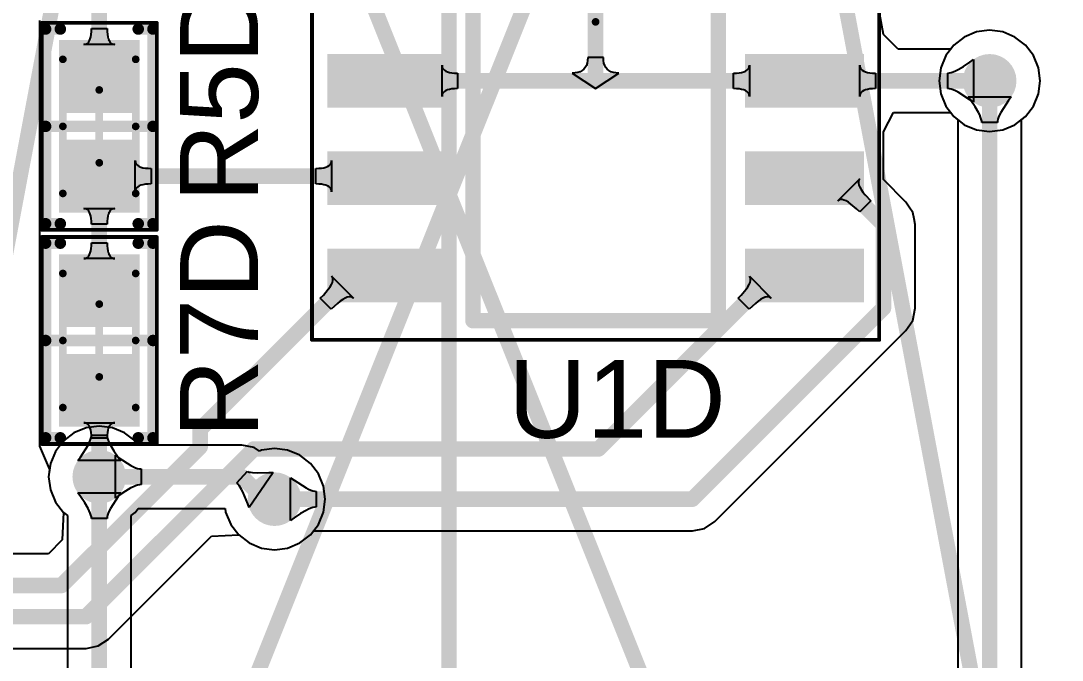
# Model space of a CAD drawing. Header units: inches. Extents: x -0.14 to 3.29, y -0.08 to 7.88.
# Drawn here: x 1.355 to 1.89, y 3.698 to 4.026 of the extents above; entities that cross this region are included whole.
import ezdxf

# ---------------------------------------------------------------- set-up
doc = ezdxf.new("R2010")
doc.units = ezdxf.units.IN
doc.header["$MEASUREMENT"] = 0
for name, color, linetype in [('Bottom Layer', 5, 'Continuous'), ('PCBD Notes', 76, 'Continuous'), ('Top 3D Body', 56, 'Continuous'), ('Top Courtyard', 56, 'Continuous'), ('Top Layer', 1, 'Continuous'), ('Top Overlay', 2, 'Continuous'), ('Top Paste', 8, 'Continuous'), ('Top Solder', 216, 'Continuous'), ('Via Holes', 16, 'Continuous')]:
    doc.layers.add(name, color=color, linetype=linetype)
doc.styles.add('Arial', font='', dxfattribs={"height": 0.2})
doc.styles.get('Arial').set_extended_font_data('Arial')

# ---------------------------------------------------------------- blocks, each defined once
blk = doc.blocks.new('34355DA5_B1DA_47C2_A88A_ECF82120A4F7_256')
at = {"layer": 'Top Layer'}
for points in [[(-0.13583, -0.06181), (-0.13583, -0.03819), (-0.07874, -0.03819), (-0.07874, -0.06181)], [(0.07874, -0.06181), (0.07874, -0.03819), (0.13583, -0.03819), (0.13583, -0.06181)], [(-0.13583, -0.11181), (-0.13583, -0.08819), (-0.07874, -0.08819), (-0.07874, -0.11181)], [(0.07874, -0.11181), (0.07874, -0.08819), (0.13583, -0.08819), (0.13583, -0.11181)], [(-0.13583, -0.16181), (-0.13583, -0.13819), (-0.07874, -0.13819), (-0.07874, -0.16181)], [(0.07874, -0.16181), (0.07874, -0.13819), (0.13583, -0.13819), (0.13583, -0.16181)]]:
    blk.add_hatch(color=1, dxfattribs=at).paths.add_polyline_path(points)
at = {"layer": 'Top Paste'}
for points in [[(-0.13583, -0.06181), (-0.13583, -0.03819), (-0.07874, -0.03819), (-0.07874, -0.06181)], [(0.07874, -0.06181), (0.07874, -0.03819), (0.13583, -0.03819), (0.13583, -0.06181)], [(-0.13583, -0.11181), (-0.13583, -0.08819), (-0.07874, -0.08819), (-0.07874, -0.11181)], [(0.07874, -0.11181), (0.07874, -0.08819), (0.13583, -0.08819), (0.13583, -0.11181)], [(-0.13583, -0.16181), (-0.13583, -0.13819), (-0.07874, -0.13819), (-0.07874, -0.16181)], [(0.07874, -0.16181), (0.07874, -0.13819), (0.13583, -0.13819), (0.13583, -0.16181)]]:
    blk.add_hatch(color=8, dxfattribs=at).paths.add_polyline_path(points)
at = {"layer": 'Top Solder'}
for points in [[(-0.13779, -0.06378), (-0.13779, -0.03622), (-0.07677, -0.03622), (-0.07677, -0.06378)], [(0.07677, -0.06378), (0.07677, -0.03622), (0.1378, -0.03622), (0.1378, -0.06378)], [(-0.13779, -0.11378), (-0.13779, -0.08622), (-0.07677, -0.08622), (-0.07677, -0.11378)], [(0.07677, -0.11378), (0.07677, -0.08622), (0.1378, -0.08622), (0.1378, -0.11378)], [(-0.13779, -0.16378), (-0.13779, -0.13622), (-0.07677, -0.13622), (-0.07677, -0.16378)], [(0.07677, -0.16378), (0.07677, -0.13622), (0.1378, -0.13622), (0.1378, -0.16378)]]:
    blk.add_hatch(color=216, dxfattribs=at).paths.add_polyline_path(points)
at = {"layer": 'Top Courtyard'}
for points in [[(-0.14567, -0.18307, 0.00197, 0.00197, 0), (-0.14567, 0.18307, 0.00197, 0.00197, 0)], [(0.14567, -0.18307, 0.00197, 0.00197, 0), (0.14567, 0.18307, 0.00197, 0.00197, 0)], [(0, -0.01969, 0.00394, 0.00394, 0), (0, 0.01969, 0.00394, 0.00394, 0)], [(-0.14567, -0.18307, 0.00197, 0.00197, 0), (0.14567, -0.18307, 0.00197, 0.00197, 0)]]:
    blk.add_lwpolyline(points, format="xyseb", dxfattribs=at)
for points in [[(-0.00098, -0.01969, 0.00197, 0.00197, 1), (0.00099, -0.01969, 0.00197, 0.00197, 1)], [(-0.14616, -0.18307, 0.000984, 0.000984, 1), (-0.14518, -0.18307, 0.000984, 0.000984, 1)], [(-0.14616, -0.18307, 0.000984, 0.000984, 1), (-0.14518, -0.18307, 0.000984, 0.000984, 1)], [(0.14518, -0.18307, 0.000984, 0.000984, 1), (0.14616, -0.18307, 0.000984, 0.000984, 1)], [(0.14518, -0.18307, 0.000984, 0.000984, 1), (0.14616, -0.18307, 0.000984, 0.000984, 1)]]:
    blk.add_lwpolyline(points, format="xyseb", close=True, dxfattribs=at)
at = {"layer": 'Top Overlay'}
for points in [[(-0.06299, -0.17323, 0.00787, 0.00787, 0), (-0.06299, 0.17323, 0.00787, 0.00787, 0)], [(0.06299, -0.17323, 0.00787, 0.00787, 0), (0.06299, 0.17323, 0.00787, 0.00787, 0)], [(-0.06299, -0.17323, 0.00787, 0.00787, 0), (0.06299, -0.17323, 0.00787, 0.00787, 0)]]:
    blk.add_lwpolyline(points, format="xyseb", dxfattribs=at)
for points in [[(-0.06496, -0.17323, 0.00394, 0.00394, 1), (-0.06102, -0.17323, 0.00394, 0.00394, 1)], [(-0.06496, -0.17323, 0.00394, 0.00394, 1), (-0.06102, -0.17323, 0.00394, 0.00394, 1)], [(0.06103, -0.17323, 0.00394, 0.00394, 1), (0.06496, -0.17323, 0.00394, 0.00394, 1)], [(0.06103, -0.17323, 0.00394, 0.00394, 1), (0.06496, -0.17323, 0.00394, 0.00394, 1)]]:
    blk.add_lwpolyline(points, format="xyseb", close=True, dxfattribs=at)
blk = doc.blocks.new('RES_0603_1608_323')
at = {"layer": 'Top Layer'}
for points in [[(-0.04232, -0.0187), (-0.04232, 0.0187), (-0.00886, 0.0187), (-0.00886, -0.0187)], [(0.00886, -0.0187), (0.00886, 0.0187), (0.04232, 0.0187), (0.04232, -0.0187)]]:
    blk.add_hatch(color=1, dxfattribs=at).paths.add_polyline_path(points)
at = {"layer": 'Top Paste'}
for points in [[(-0.04232, -0.0187), (-0.04232, 0.0187), (-0.00886, 0.0187), (-0.00886, -0.0187)], [(0.00886, -0.0187), (0.00886, 0.0187), (0.04232, 0.0187), (0.04232, -0.0187)]]:
    blk.add_hatch(color=8, dxfattribs=at).paths.add_polyline_path(points)
at = {"layer": 'Top Solder'}
for points in [[(-0.04429, -0.02067), (-0.04429, 0.02067), (-0.00689, 0.02067), (-0.00689, -0.02067)], [(0.00689, -0.02067), (0.00689, 0.02067), (0.04429, 0.02067), (0.04429, -0.02067)]]:
    blk.add_hatch(color=216, dxfattribs=at).paths.add_polyline_path(points)
at = {"layer": 'Top 3D Body'}
for points in [[(0.03445, 0.0187, 0.00394, 0.00394, 0), (-0.03445, 0.0187, 0.00394, 0.00394, 0)], [(-0.03445, -0.0187, 0.00394, 0.00394, 0), (-0.03445, 0.0187, 0.00394, 0.00394, 0)], [(0.03445, -0.0187, 0.00394, 0.00394, 0), (0.03445, 0.0187, 0.00394, 0.00394, 0)], [(0.03445, -0.0187, 0.00394, 0.00394, 0), (-0.03445, -0.0187, 0.00394, 0.00394, 0)]]:
    blk.add_lwpolyline(points, format="xyseb", dxfattribs=at)
for points in [[(-0.03543, 0.0187, 0.00197, 0.00197, 1), (-0.03346, 0.0187, 0.00197, 0.00197, 1)], [(-0.03543, 0.0187, 0.00197, 0.00197, 1), (-0.03346, 0.0187, 0.00197, 0.00197, 1)], [(0.03347, 0.0187, 0.00197, 0.00197, 1), (0.03543, 0.0187, 0.00197, 0.00197, 1)], [(0.03347, 0.0187, 0.00197, 0.00197, 1), (0.03543, 0.0187, 0.00197, 0.00197, 1)], [(-0.03543, -0.0187, 0.00197, 0.00197, 1), (-0.03346, -0.0187, 0.00197, 0.00197, 1)], [(-0.03543, -0.0187, 0.00197, 0.00197, 1), (-0.03346, -0.0187, 0.00197, 0.00197, 1)], [(0.03347, -0.0187, 0.00197, 0.00197, 1), (0.03543, -0.0187, 0.00197, 0.00197, 1)], [(0.03347, -0.0187, 0.00197, 0.00197, 1), (0.03543, -0.0187, 0.00197, 0.00197, 1)]]:
    blk.add_lwpolyline(points, format="xyseb", close=True, dxfattribs=at)
at = {"layer": 'Top Courtyard'}
for points in [[(0.05315, 0.02953, 0.00197, 0.00197, 0), (-0.05315, 0.02953, 0.00197, 0.00197, 0)], [(-0.05315, -0.02953, 0.00197, 0.00197, 0), (-0.05315, 0.02953, 0.00197, 0.00197, 0)], [(0.05315, -0.02953, 0.00197, 0.00197, 0), (0.05315, 0.02953, 0.00197, 0.00197, 0)], [(0, -0.0187, 0.00394, 0.00394, 0), (0, 0.0187, 0.00394, 0.00394, 0)], [(0.0187, 0, 0.00394, 0.00394, 0), (-0.0187, 0, 0.00394, 0.00394, 0)], [(0.05315, -0.02953, 0.00197, 0.00197, 0), (-0.05315, -0.02953, 0.00197, 0.00197, 0)]]:
    blk.add_lwpolyline(points, format="xyseb", dxfattribs=at)
for points in [[(-0.05364, 0.02953, 0.000984, 0.000984, 1), (-0.05266, 0.02953, 0.000984, 0.000984, 1)], [(-0.05364, 0.02953, 0.000984, 0.000984, 1), (-0.05266, 0.02953, 0.000984, 0.000984, 1)], [(0.05266, 0.02953, 0.000984, 0.000984, 1), (0.05364, 0.02953, 0.000984, 0.000984, 1)], [(0.05266, 0.02953, 0.000984, 0.000984, 1), (0.05364, 0.02953, 0.000984, 0.000984, 1)], [(-0.00098, 0.0187, 0.00197, 0.00197, 1), (0.00099, 0.0187, 0.00197, 0.00197, 1)], [(-0.01969, 0, 0.00197, 0.00197, 1), (-0.01772, 0, 0.00197, 0.00197, 1)], [(0.01772, 0, 0.00197, 0.00197, 1), (0.01969, 0, 0.00197, 0.00197, 1)], [(-0.00098, -0.0187, 0.00197, 0.00197, 1), (0.00099, -0.0187, 0.00197, 0.00197, 1)], [(-0.05364, -0.02953, 0.000984, 0.000984, 1), (-0.05266, -0.02953, 0.000984, 0.000984, 1)], [(-0.05364, -0.02953, 0.000984, 0.000984, 1), (-0.05266, -0.02953, 0.000984, 0.000984, 1)], [(0.05266, -0.02953, 0.000984, 0.000984, 1), (0.05364, -0.02953, 0.000984, 0.000984, 1)], [(0.05266, -0.02953, 0.000984, 0.000984, 1), (0.05364, -0.02953, 0.000984, 0.000984, 1)]]:
    blk.add_lwpolyline(points, format="xyseb", close=True, dxfattribs=at)
at = {"layer": 'Top Overlay'}
for points in [[(0.05, 0.02756, 0.00591, 0.00591, 0), (-0.05, 0.02756, 0.00591, 0.00591, 0)], [(-0.05, 0.02, 0.00591, 0.00591, 0), (-0.05, 0.02756, 0.00591, 0.00591, 0)], [(0, -0.02756, 0.00591, 0.00591, 0), (0, 0.02756, 0.00591, 0.00591, 0)], [(0.05, 0.02, 0.00591, 0.00591, 0), (0.05, 0.02756, 0.00591, 0.00591, 0)], [(-0.05, -0.02756, 0.00591, 0.00591, 0), (-0.05, -0.02, 0.00591, 0.00591, 0)], [(0.05, -0.02756, 0.00591, 0.00591, 0), (0.05, -0.02, 0.00591, 0.00591, 0)], [(0.05, -0.02756, 0.00591, 0.00591, 0), (-0.05, -0.02756, 0.00591, 0.00591, 0)]]:
    blk.add_lwpolyline(points, format="xyseb", dxfattribs=at)
for points in [[(-0.05148, 0.02756, 0.00295, 0.00295, 1), (-0.04852, 0.02756, 0.00295, 0.00295, 1)], [(-0.05148, 0.02756, 0.00295, 0.00295, 1), (-0.04852, 0.02756, 0.00295, 0.00295, 1)], [(-0.00148, 0.02756, 0.00295, 0.00295, 1), (0.00148, 0.02756, 0.00295, 0.00295, 1)], [(0.04852, 0.02756, 0.00295, 0.00295, 1), (0.05148, 0.02756, 0.00295, 0.00295, 1)], [(0.04852, 0.02756, 0.00295, 0.00295, 1), (0.05148, 0.02756, 0.00295, 0.00295, 1)], [(-0.05148, 0.02, 0.00295, 0.00295, 1), (-0.04852, 0.02, 0.00295, 0.00295, 1)], [(0.04852, 0.02, 0.00295, 0.00295, 1), (0.05148, 0.02, 0.00295, 0.00295, 1)], [(-0.05148, -0.02, 0.00295, 0.00295, 1), (-0.04852, -0.02, 0.00295, 0.00295, 1)], [(0.04852, -0.02, 0.00295, 0.00295, 1), (0.05148, -0.02, 0.00295, 0.00295, 1)], [(-0.05148, -0.02756, 0.00295, 0.00295, 1), (-0.04852, -0.02756, 0.00295, 0.00295, 1)], [(-0.05148, -0.02756, 0.00295, 0.00295, 1), (-0.04852, -0.02756, 0.00295, 0.00295, 1)], [(-0.00148, -0.02756, 0.00295, 0.00295, 1), (0.00148, -0.02756, 0.00295, 0.00295, 1)], [(0.04852, -0.02756, 0.00295, 0.00295, 1), (0.05148, -0.02756, 0.00295, 0.00295, 1)], [(0.04852, -0.02756, 0.00295, 0.00295, 1), (0.05148, -0.02756, 0.00295, 0.00295, 1)]]:
    blk.add_lwpolyline(points, format="xyseb", close=True, dxfattribs=at)
blk = doc.blocks.new('RES_0603_1608_343')
at = {"layer": 'Top Layer'}
for points in [[(-0.04232, -0.0187), (-0.04232, 0.0187), (-0.00886, 0.0187), (-0.00886, -0.0187)], [(0.00886, -0.0187), (0.00886, 0.0187), (0.04232, 0.0187), (0.04232, -0.0187)]]:
    blk.add_hatch(color=1, dxfattribs=at).paths.add_polyline_path(points)
at = {"layer": 'Top Paste'}
for points in [[(-0.04232, -0.0187), (-0.04232, 0.0187), (-0.00886, 0.0187), (-0.00886, -0.0187)], [(0.00886, -0.0187), (0.00886, 0.0187), (0.04232, 0.0187), (0.04232, -0.0187)]]:
    blk.add_hatch(color=8, dxfattribs=at).paths.add_polyline_path(points)
at = {"layer": 'Top Solder'}
for points in [[(-0.04429, -0.02067), (-0.04429, 0.02067), (-0.00689, 0.02067), (-0.00689, -0.02067)], [(0.00689, -0.02067), (0.00689, 0.02067), (0.04429, 0.02067), (0.04429, -0.02067)]]:
    blk.add_hatch(color=216, dxfattribs=at).paths.add_polyline_path(points)
at = {"layer": 'Top 3D Body'}
for points in [[(0.03445, 0.0187, 0.00394, 0.00394, 0), (-0.03445, 0.0187, 0.00394, 0.00394, 0)], [(-0.03445, -0.0187, 0.00394, 0.00394, 0), (-0.03445, 0.0187, 0.00394, 0.00394, 0)], [(0.03445, -0.0187, 0.00394, 0.00394, 0), (0.03445, 0.0187, 0.00394, 0.00394, 0)], [(0.03445, -0.0187, 0.00394, 0.00394, 0), (-0.03445, -0.0187, 0.00394, 0.00394, 0)]]:
    blk.add_lwpolyline(points, format="xyseb", dxfattribs=at)
for points in [[(-0.03543, 0.0187, 0.00197, 0.00197, 1), (-0.03346, 0.0187, 0.00197, 0.00197, 1)], [(-0.03543, 0.0187, 0.00197, 0.00197, 1), (-0.03346, 0.0187, 0.00197, 0.00197, 1)], [(0.03347, 0.0187, 0.00197, 0.00197, 1), (0.03543, 0.0187, 0.00197, 0.00197, 1)], [(0.03347, 0.0187, 0.00197, 0.00197, 1), (0.03543, 0.0187, 0.00197, 0.00197, 1)], [(-0.03543, -0.0187, 0.00197, 0.00197, 1), (-0.03346, -0.0187, 0.00197, 0.00197, 1)], [(-0.03543, -0.0187, 0.00197, 0.00197, 1), (-0.03346, -0.0187, 0.00197, 0.00197, 1)], [(0.03347, -0.0187, 0.00197, 0.00197, 1), (0.03543, -0.0187, 0.00197, 0.00197, 1)], [(0.03347, -0.0187, 0.00197, 0.00197, 1), (0.03543, -0.0187, 0.00197, 0.00197, 1)]]:
    blk.add_lwpolyline(points, format="xyseb", close=True, dxfattribs=at)
at = {"layer": 'Top Courtyard'}
for points in [[(0.05315, 0.02953, 0.00197, 0.00197, 0), (-0.05315, 0.02953, 0.00197, 0.00197, 0)], [(-0.05315, -0.02953, 0.00197, 0.00197, 0), (-0.05315, 0.02953, 0.00197, 0.00197, 0)], [(0.05315, -0.02953, 0.00197, 0.00197, 0), (0.05315, 0.02953, 0.00197, 0.00197, 0)], [(0, -0.0187, 0.00394, 0.00394, 0), (0, 0.0187, 0.00394, 0.00394, 0)], [(0.0187, 0, 0.00394, 0.00394, 0), (-0.0187, 0, 0.00394, 0.00394, 0)], [(0.05315, -0.02953, 0.00197, 0.00197, 0), (-0.05315, -0.02953, 0.00197, 0.00197, 0)]]:
    blk.add_lwpolyline(points, format="xyseb", dxfattribs=at)
for points in [[(-0.05364, 0.02953, 0.000984, 0.000984, 1), (-0.05266, 0.02953, 0.000984, 0.000984, 1)], [(-0.05364, 0.02953, 0.000984, 0.000984, 1), (-0.05266, 0.02953, 0.000984, 0.000984, 1)], [(0.05266, 0.02953, 0.000984, 0.000984, 1), (0.05364, 0.02953, 0.000984, 0.000984, 1)], [(0.05266, 0.02953, 0.000984, 0.000984, 1), (0.05364, 0.02953, 0.000984, 0.000984, 1)], [(-0.00098, 0.0187, 0.00197, 0.00197, 1), (0.00099, 0.0187, 0.00197, 0.00197, 1)], [(-0.01969, 0, 0.00197, 0.00197, 1), (-0.01772, 0, 0.00197, 0.00197, 1)], [(0.01772, 0, 0.00197, 0.00197, 1), (0.01969, 0, 0.00197, 0.00197, 1)], [(-0.00098, -0.0187, 0.00197, 0.00197, 1), (0.00099, -0.0187, 0.00197, 0.00197, 1)], [(-0.05364, -0.02953, 0.000984, 0.000984, 1), (-0.05266, -0.02953, 0.000984, 0.000984, 1)], [(-0.05364, -0.02953, 0.000984, 0.000984, 1), (-0.05266, -0.02953, 0.000984, 0.000984, 1)], [(0.05266, -0.02953, 0.000984, 0.000984, 1), (0.05364, -0.02953, 0.000984, 0.000984, 1)], [(0.05266, -0.02953, 0.000984, 0.000984, 1), (0.05364, -0.02953, 0.000984, 0.000984, 1)]]:
    blk.add_lwpolyline(points, format="xyseb", close=True, dxfattribs=at)
at = {"layer": 'Top Overlay'}
for points in [[(0.05, 0.02756, 0.00591, 0.00591, 0), (-0.05, 0.02756, 0.00591, 0.00591, 0)], [(-0.05, 0.02, 0.00591, 0.00591, 0), (-0.05, 0.02756, 0.00591, 0.00591, 0)], [(0, -0.02756, 0.00591, 0.00591, 0), (0, 0.02756, 0.00591, 0.00591, 0)], [(0.05, 0.02, 0.00591, 0.00591, 0), (0.05, 0.02756, 0.00591, 0.00591, 0)], [(-0.05, -0.02756, 0.00591, 0.00591, 0), (-0.05, -0.02, 0.00591, 0.00591, 0)], [(0.05, -0.02756, 0.00591, 0.00591, 0), (0.05, -0.02, 0.00591, 0.00591, 0)], [(0.05, -0.02756, 0.00591, 0.00591, 0), (-0.05, -0.02756, 0.00591, 0.00591, 0)]]:
    blk.add_lwpolyline(points, format="xyseb", dxfattribs=at)
for points in [[(-0.05148, 0.02756, 0.00295, 0.00295, 1), (-0.04852, 0.02756, 0.00295, 0.00295, 1)], [(-0.05148, 0.02756, 0.00295, 0.00295, 1), (-0.04852, 0.02756, 0.00295, 0.00295, 1)], [(-0.00148, 0.02756, 0.00295, 0.00295, 1), (0.00148, 0.02756, 0.00295, 0.00295, 1)], [(0.04852, 0.02756, 0.00295, 0.00295, 1), (0.05148, 0.02756, 0.00295, 0.00295, 1)], [(0.04852, 0.02756, 0.00295, 0.00295, 1), (0.05148, 0.02756, 0.00295, 0.00295, 1)], [(-0.05148, 0.02, 0.00295, 0.00295, 1), (-0.04852, 0.02, 0.00295, 0.00295, 1)], [(0.04852, 0.02, 0.00295, 0.00295, 1), (0.05148, 0.02, 0.00295, 0.00295, 1)], [(-0.05148, -0.02, 0.00295, 0.00295, 1), (-0.04852, -0.02, 0.00295, 0.00295, 1)], [(0.04852, -0.02, 0.00295, 0.00295, 1), (0.05148, -0.02, 0.00295, 0.00295, 1)], [(-0.05148, -0.02756, 0.00295, 0.00295, 1), (-0.04852, -0.02756, 0.00295, 0.00295, 1)], [(-0.05148, -0.02756, 0.00295, 0.00295, 1), (-0.04852, -0.02756, 0.00295, 0.00295, 1)], [(-0.00148, -0.02756, 0.00295, 0.00295, 1), (0.00148, -0.02756, 0.00295, 0.00295, 1)], [(0.04852, -0.02756, 0.00295, 0.00295, 1), (0.05148, -0.02756, 0.00295, 0.00295, 1)], [(0.04852, -0.02756, 0.00295, 0.00295, 1), (0.05148, -0.02756, 0.00295, 0.00295, 1)]]:
    blk.add_lwpolyline(points, format="xyseb", close=True, dxfattribs=at)

msp = doc.modelspace()

# ---------------------------------------------------------------- hatches: boundary and pattern name
at = {"layer": 'Bottom Layer'}
h = msp.add_hatch(color=5, dxfattribs=at)
edge = h.paths.add_edge_path()
edge.add_arc((1.85246, 3.99543), 0.01378, 0, 360)
h = msp.add_hatch(color=5, dxfattribs=at)
edge = h.paths.add_edge_path()
edge.add_arc((1.3952, 3.79205), 0.01378, 0, 360)
h = msp.add_hatch(color=5, dxfattribs=at)
edge = h.paths.add_edge_path()
edge.add_arc((1.48521, 3.78055), 0.01378, 0, 360)
at = {"layer": 'Top Layer'}
h = msp.add_hatch(color=1, dxfattribs=at)
edge = h.paths.add_edge_path()
edge.add_arc((1.85246, 3.99543), 0.01378, 0, 360)
h = msp.add_hatch(color=1, dxfattribs=at)
edge = h.paths.add_edge_path()
edge.add_arc((1.3952, 3.79205), 0.01378, 0, 360)
h = msp.add_hatch(color=1, dxfattribs=at)
edge = h.paths.add_edge_path()
edge.add_arc((1.48521, 3.78055), 0.01378, 0, 360)
at = {"layer": 'Via Holes'}
h = msp.add_hatch(color=7, dxfattribs=at)
edge = h.paths.add_edge_path()
edge.add_arc((1.85246, 3.99543), 0.00689, 0, 360)
h = msp.add_hatch(color=7, dxfattribs=at)
edge = h.paths.add_edge_path()
edge.add_arc((1.3952, 3.79205), 0.00689, 0, 360)
h = msp.add_hatch(color=7, dxfattribs=at)
edge = h.paths.add_edge_path()
edge.add_arc((1.48521, 3.78055), 0.00689, 0, 360)

# ---------------------------------------------------------------- linework, layer by layer
at = {"layer": 'Bottom Layer'}
for p, q in [((1.83946, 4.01795), (1.83407, 4.01382)), ((1.84573, 4.02055), (1.83946, 4.01795)), ((1.85246, 4.02143), (1.84573, 4.02055)), ((1.85919, 4.02055), (1.85246, 4.02143)), ((1.86546, 4.01795), (1.85919, 4.02055)), ((1.87085, 4.01382), (1.86546, 4.01795)), ((1.83407, 4.01382), (1.82994, 4.00843)), ((1.87498, 4.00843), (1.87085, 4.01382)), ((1.82994, 4.00843), (1.82734, 4.00216)), ((1.87757, 4.00216), (1.87498, 4.00843)), ((1.82734, 4.00216), (1.82646, 3.99543)), ((1.87846, 3.99543), (1.87757, 4.00216)), ((1.82646, 3.99543), (1.82734, 3.9887)), ((1.87757, 3.9887), (1.87846, 3.99543)), ((1.82734, 3.9887), (1.82994, 3.98243)), ((1.84277, 3.98534), (1.84144, 3.98716)), ((1.84144, 3.98716), (1.86348, 3.98716)), ((1.84502, 3.98205), (1.84277, 3.98534)), ((1.86214, 3.98534), (1.85821, 3.97919)), ((1.86348, 3.98716), (1.86214, 3.98534)), ((1.87498, 3.98243), (1.87757, 3.9887)), ((1.82994, 3.98243), (1.83407, 3.97705)), ((1.8467, 3.97919), (1.84502, 3.98205)), ((1.84734, 3.97793), (1.8467, 3.97919)), ((1.85821, 3.97919), (1.85758, 3.97793)), ((1.87085, 3.97705), (1.87498, 3.98243)), ((1.83407, 3.97705), (1.83615, 3.97546)), ((1.83615, 3.97546), (1.83615, 3.01369)), ((1.84783, 3.97677), (1.84734, 3.97793)), ((1.84818, 3.97573), (1.84783, 3.97677)), ((1.84839, 3.9748), (1.84818, 3.97573)), ((1.84846, 3.97398), (1.84839, 3.9748)), ((1.85646, 3.97398), (1.84846, 3.97398)), ((1.85653, 3.9748), (1.85646, 3.97398)), ((1.85674, 3.97573), (1.85653, 3.9748)), ((1.85709, 3.97677), (1.85674, 3.97573)), ((1.85758, 3.97793), (1.85709, 3.97677)), ((1.86877, 3.97546), (1.87085, 3.97705)), ((1.86877, 3.01052), (1.86877, 3.97546)), ((1.3822, 3.81456), (1.37681, 3.81043)), ((1.38847, 3.81716), (1.3822, 3.81456)), ((1.3952, 3.81805), (1.38847, 3.81716)), ((1.40193, 3.81716), (1.3952, 3.81805)), ((1.4082, 3.81456), (1.40193, 3.81716)), ((1.41358, 3.81043), (1.4082, 3.81456)), ((1.37681, 3.81043), (1.37268, 3.80505)), ((1.41517, 3.80836), (1.41358, 3.81043)), ((1.46842, 3.80836), (1.41517, 3.80836)), ((1.47467, 3.80712), (1.46842, 3.80836)), ((1.37268, 3.80505), (1.37008, 3.79878)), ((1.40347, 3.78103), (1.40347, 3.80306)), ((1.40347, 3.80306), (1.40529, 3.80173)), ((1.47746, 3.80525), (1.47467, 3.80712)), ((1.47848, 3.80567), (1.47746, 3.80525)), ((1.48521, 3.80656), (1.47848, 3.80567)), ((1.49194, 3.80567), (1.48521, 3.80656)), ((1.49821, 3.80307), (1.49194, 3.80567)), ((1.50359, 3.79894), (1.49821, 3.80307)), ((1.37008, 3.79878), (1.3692, 3.79205)), ((1.40529, 3.80173), (1.41144, 3.7978)), ((1.41144, 3.7978), (1.4127, 3.79717)), ((1.4127, 3.79717), (1.41386, 3.79668)), ((1.50773, 3.79356), (1.50359, 3.79894)), ((1.3692, 3.79205), (1.37008, 3.78532)), ((1.41386, 3.79668), (1.4149, 3.79633)), ((1.4149, 3.79633), (1.41583, 3.79612)), ((1.41583, 3.79612), (1.41665, 3.79605)), ((1.41665, 3.79605), (1.41665, 3.78805)), ((1.46583, 3.78899), (1.47125, 3.79487)), ((1.47125, 3.79487), (1.47159, 3.79466)), ((1.47159, 3.79466), (1.47215, 3.79448)), ((1.48454, 3.79432), (1.47213, 3.7762)), ((1.47215, 3.79448), (1.47293, 3.79434)), ((1.47293, 3.79434), (1.47393, 3.79423)), ((1.47393, 3.79423), (1.47659, 3.79412)), ((1.47659, 3.79412), (1.48222, 3.79422)), ((1.48222, 3.79422), (1.48454, 3.79432)), ((1.51032, 3.78728), (1.50773, 3.79356)), ((1.4127, 3.78692), (1.41144, 3.78629)), ((1.41386, 3.78741), (1.4127, 3.78692)), ((1.4149, 3.78777), (1.41386, 3.78741)), ((1.41583, 3.78798), (1.4149, 3.78777)), ((1.41665, 3.78805), (1.41583, 3.78798)), ((1.46644, 3.7883), (1.46583, 3.78899)), ((1.46706, 3.78749), (1.46644, 3.7883)), ((1.46831, 3.78546), (1.46706, 3.78749)), ((1.51121, 3.78055), (1.51032, 3.78728)), ((1.37008, 3.78532), (1.37268, 3.77905)), ((1.38551, 3.78196), (1.38418, 3.78377)), ((1.38418, 3.78377), (1.40622, 3.78377)), ((1.38776, 3.77866), (1.38551, 3.78196)), ((1.40488, 3.78196), (1.40095, 3.7758)), ((1.40529, 3.78236), (1.40347, 3.78103)), ((1.40622, 3.78377), (1.40488, 3.78196)), ((1.40858, 3.78461), (1.40529, 3.78236)), ((1.41144, 3.78629), (1.40858, 3.78461)), ((1.46894, 3.78425), (1.46831, 3.78546)), ((1.47149, 3.77808), (1.46894, 3.78425)), ((1.37268, 3.77905), (1.37681, 3.77366)), ((1.38944, 3.7758), (1.38776, 3.77866)), ((1.39007, 3.77454), (1.38944, 3.7758)), ((1.40095, 3.7758), (1.40032, 3.77454)), ((1.41358, 3.77366), (1.41517, 3.77573)), ((1.41517, 3.77573), (1.45984, 3.77573)), ((1.45984, 3.77573), (1.46009, 3.77382)), ((1.47213, 3.7762), (1.47149, 3.77808)), ((1.51032, 3.77382), (1.51121, 3.78055)), ((1.37681, 3.77366), (1.37888, 3.77207)), ((1.37888, 3.77207), (1.37888, 3.17966)), ((1.39057, 3.77339), (1.39007, 3.77454)), ((1.39092, 3.77235), (1.39057, 3.77339)), ((1.39113, 3.77141), (1.39092, 3.77235)), ((1.3912, 3.77059), (1.39113, 3.77141)), ((1.3992, 3.77059), (1.3912, 3.77059)), ((1.39927, 3.77141), (1.3992, 3.77059)), ((1.39948, 3.77235), (1.39927, 3.77141)), ((1.39983, 3.77339), (1.39948, 3.77235)), ((1.40032, 3.77454), (1.39983, 3.77339)), ((1.41151, 3.77207), (1.41358, 3.77366)), ((1.41151, 3.17966), (1.41151, 3.77207)), ((1.46009, 3.77382), (1.46269, 3.76755)), ((1.50773, 3.76755), (1.51032, 3.77382)), ((1.46269, 3.76755), (1.46682, 3.76217)), ((1.50359, 3.76217), (1.50773, 3.76755)), ((1.46682, 3.76217), (1.47221, 3.75804)), ((1.49821, 3.75804), (1.50359, 3.76217)), ((1.47221, 3.75804), (1.47848, 3.75544)), ((1.47848, 3.75544), (1.48521, 3.75455)), ((1.48521, 3.75455), (1.49194, 3.75544)), ((1.49194, 3.75544), (1.49821, 3.75804))]:
    msp.add_line(p, q, dxfattribs=at)
for points in [[(1.85246, 2.99419, 0.008, 0.008, 0), (1.85246, 3.99543, 0.008, 0.008, 0)], [(1.3952, 3.15968, 0.008, 0.008, 0), (1.3952, 3.79205, 0.008, 0.008, 0)], [(1.3952, 3.79205, 0.008, 0.008, 0), (1.46842, 3.79205, 0.008, 0.008, 0)], [(1.46842, 3.79205, 0.008, 0.008, 0), (1.47992, 3.78055, 0.008, 0.008, 0)], [(1.47992, 3.78055, 0.008, 0.008, 0), (1.48521, 3.78055, 0.008, 0.008, 0)]]:
    msp.add_lwpolyline(points, format="xyseb", dxfattribs=at)
for points in [[(1.85046, 3.99543, 0.004, 0.004, 1), (1.85446, 3.99543, 0.004, 0.004, 1)], [(1.3932, 3.79205, 0.004, 0.004, 1), (1.3972, 3.79205, 0.004, 0.004, 1)], [(1.3932, 3.79205, 0.004, 0.004, 1), (1.3972, 3.79205, 0.004, 0.004, 1)], [(1.46642, 3.79205, 0.004, 0.004, 1), (1.47042, 3.79205, 0.004, 0.004, 1)], [(1.46642, 3.79205, 0.004, 0.004, 1), (1.47042, 3.79205, 0.004, 0.004, 1)], [(1.47792, 3.78055, 0.004, 0.004, 1), (1.48192, 3.78055, 0.004, 0.004, 1)], [(1.47792, 3.78055, 0.004, 0.004, 1), (1.48192, 3.78055, 0.004, 0.004, 1)], [(1.48321, 3.78055, 0.004, 0.004, 1), (1.48721, 3.78055, 0.004, 0.004, 1)]]:
    msp.add_lwpolyline(points, format="xyseb", close=True, dxfattribs=at)
at = {"layer": 'PCBD Notes'}
for points in [[(0, 0, 0.00787, 0.00787, 0), (3.14961, 7.87402, 0.00787, 0.00787, 0)], [(0, 7.87402, 0.00787, 0.00787, 0), (3.14961, 0, 0.00787, 0.00787, 0)], [(1.08268, 2.5, 0.00787, 0.00787, 0), (2.06693, 7.73622, 0.00787, 0.00787, 0)], [(1.08268, 7.73622, 0.00787, 0.00787, 0), (2.06693, 2.5, 0.00787, 0.00787, 0)], [(1.5748, 2.1, 0.00787, 0.00787, 0), (1.5748, 5.93701, 0.00787, 0.00787, 0)]]:
    msp.add_lwpolyline(points, format="xyseb", dxfattribs=at)
at = {"layer": 'Top Layer'}
for p, q in [((1.79791, 4.01924), (1.79591, 4.03041)), ((1.3645, 4.02637), (1.3645, 3.96891)), ((1.39116, 4.02071), (1.3912, 4.02225)), ((1.3912, 4.02225), (1.3992, 4.02225)), ((1.3992, 4.02225), (1.39924, 4.02071)), ((1.3902, 4.01616), (1.39056, 4.01705)), ((1.39056, 4.01705), (1.39084, 4.01811)), ((1.39084, 4.01811), (1.39104, 4.01933)), ((1.39104, 4.01933), (1.39116, 4.02071)), ((1.39924, 4.02071), (1.39936, 4.01933)), ((1.39936, 4.01933), (1.39956, 4.01811)), ((1.39956, 4.01811), (1.39984, 4.01705)), ((1.39984, 4.01705), (1.4002, 4.01616)), ((1.8054, 4.01175), (1.79791, 4.01924)), ((1.83946, 4.01795), (1.83407, 4.01382)), ((1.84573, 4.02055), (1.83946, 4.01795)), ((1.85246, 4.02143), (1.84573, 4.02055)), ((1.85919, 4.02055), (1.85246, 4.02143)), ((1.86546, 4.01795), (1.85919, 4.02055)), ((1.87085, 4.01382), (1.86546, 4.01795)), ((1.3872, 4.01413), (1.38796, 4.01421)), ((1.4032, 4.01413), (1.3872, 4.01413)), ((1.38796, 4.01421), (1.38864, 4.01446)), ((1.38864, 4.01446), (1.38924, 4.01486)), ((1.38924, 4.01486), (1.38976, 4.01543)), ((1.38976, 4.01543), (1.3902, 4.01616)), ((1.4002, 4.01616), (1.40064, 4.01543)), ((1.40064, 4.01543), (1.40116, 4.01486)), ((1.40116, 4.01486), (1.40176, 4.01446)), ((1.40176, 4.01446), (1.40244, 4.01421)), ((1.40244, 4.01421), (1.4032, 4.01413)), ((1.83248, 4.01175), (1.8054, 4.01175)), ((1.83407, 4.01382), (1.83248, 4.01175)), ((1.87498, 4.00843), (1.87085, 4.01382)), ((1.646, 4.00591), (1.64576, 4.00455)), ((1.64608, 4.00743), (1.646, 4.00591)), ((1.65408, 4.00743), (1.64608, 4.00743)), ((1.65416, 4.00591), (1.65408, 4.00743)), ((1.6544, 4.00455), (1.65416, 4.00591)), ((1.84237, 4.00512), (1.84418, 4.00645)), ((1.84418, 4.00645), (1.84418, 3.98441)), ((1.87757, 4.00216), (1.87498, 4.00843)), ((1.57122, 3.98743), (1.57122, 4.00343)), ((1.57122, 4.00343), (1.5713, 4.00267)), ((1.5713, 4.00267), (1.57154, 4.00199)), ((1.57154, 4.00199), (1.57194, 4.00139)), ((1.57194, 4.00139), (1.5725, 4.00087)), ((1.5725, 4.00087), (1.57322, 4.00043)), ((1.57322, 4.00043), (1.5741, 4.00007)), ((1.6432, 4.00071), (1.64216, 4.00015)), ((1.64408, 4.00143), (1.6432, 4.00071)), ((1.6448, 4.00231), (1.64408, 4.00143)), ((1.64536, 4.00335), (1.6448, 4.00231)), ((1.64576, 4.00455), (1.64536, 4.00335)), ((1.6548, 4.00335), (1.6544, 4.00455)), ((1.65536, 4.00231), (1.6548, 4.00335)), ((1.65608, 4.00143), (1.65536, 4.00231)), ((1.65696, 4.00071), (1.65608, 4.00143)), ((1.658, 4.00015), (1.65696, 4.00071)), ((1.72614, 4.00007), (1.72703, 4.00043)), ((1.72703, 4.00043), (1.72776, 4.00087)), ((1.72776, 4.00087), (1.72833, 4.00139)), ((1.72833, 4.00139), (1.72873, 4.00199)), ((1.72873, 4.00199), (1.72898, 4.00267)), ((1.72898, 4.00267), (1.72906, 4.00343)), ((1.72906, 4.00343), (1.72906, 3.98743)), ((1.78579, 3.98743), (1.78579, 4.00343)), ((1.78579, 4.00343), (1.78587, 4.00267)), ((1.78587, 4.00267), (1.78611, 4.00199)), ((1.78611, 4.00199), (1.78651, 4.00139)), ((1.78651, 4.00139), (1.78707, 4.00087)), ((1.78707, 4.00087), (1.78779, 4.00043)), ((1.78779, 4.00043), (1.78867, 4.00007)), ((1.8338, 4.00006), (1.83495, 4.00056)), ((1.83495, 4.00056), (1.83622, 4.00119)), ((1.83622, 4.00119), (1.83907, 4.00287)), ((1.83907, 4.00287), (1.84237, 4.00512)), ((1.87846, 3.99543), (1.87757, 4.00216)), ((1.5741, 4.00007), (1.57514, 3.99979)), ((1.57514, 3.99979), (1.57634, 3.99959)), ((1.57634, 3.99959), (1.5777, 3.99947)), ((1.5777, 3.99947), (1.57922, 3.99943)), ((1.57922, 3.99943), (1.57922, 3.99143)), ((1.6396, 3.99951), (1.63808, 3.99943)), ((1.63808, 3.99943), (1.65008, 3.99143)), ((1.64096, 3.99975), (1.6396, 3.99951)), ((1.64216, 4.00015), (1.64096, 3.99975)), ((1.65008, 3.99143), (1.66208, 3.99943)), ((1.6592, 3.99975), (1.658, 4.00015)), ((1.66056, 3.99951), (1.6592, 3.99975)), ((1.66208, 3.99943), (1.66056, 3.99951)), ((1.72094, 3.99943), (1.72248, 3.99947)), ((1.72094, 3.99143), (1.72094, 3.99943)), ((1.72248, 3.99947), (1.72386, 3.99959)), ((1.72386, 3.99959), (1.72508, 3.99979)), ((1.72508, 3.99979), (1.72614, 4.00007)), ((1.78867, 4.00007), (1.78971, 3.99979)), ((1.78971, 3.99979), (1.79091, 3.99959)), ((1.79091, 3.99959), (1.79227, 3.99947)), ((1.79227, 3.99947), (1.79379, 3.99943)), ((1.79379, 3.99943), (1.79379, 3.99143)), ((1.83101, 3.99943), (1.83183, 3.9995)), ((1.83101, 3.99143), (1.83101, 3.99943)), ((1.83183, 3.9995), (1.83276, 3.99971)), ((1.83276, 3.99971), (1.8338, 4.00006)), ((1.87757, 3.9887), (1.87846, 3.99543)), ((1.5725, 3.98999), (1.57194, 3.98947)), ((1.57322, 3.99043), (1.5725, 3.98999)), ((1.5741, 3.99079), (1.57322, 3.99043)), ((1.57514, 3.99107), (1.5741, 3.99079)), ((1.57634, 3.99127), (1.57514, 3.99107)), ((1.5777, 3.99139), (1.57634, 3.99127)), ((1.57922, 3.99143), (1.5777, 3.99139)), ((1.65008, 3.99143), (1.65008, 3.99143)), ((1.65008, 3.99143), (1.65008, 3.99143)), ((1.65008, 3.99143), (1.65008, 3.99143)), ((1.65008, 3.99143), (1.65008, 3.99143)), ((1.65008, 3.99143), (1.65008, 3.99143)), ((1.65008, 3.99143), (1.65008, 3.99143)), ((1.65008, 3.99143), (1.65008, 3.99143)), ((1.65008, 3.99143), (1.65008, 3.99143)), ((1.65008, 3.99143), (1.65008, 3.99143)), ((1.65008, 3.99143), (1.65008, 3.99143)), ((1.72248, 3.99139), (1.72094, 3.99143)), ((1.72386, 3.99127), (1.72248, 3.99139)), ((1.72508, 3.99107), (1.72386, 3.99127)), ((1.72614, 3.99079), (1.72508, 3.99107)), ((1.72703, 3.99043), (1.72614, 3.99079)), ((1.72776, 3.98999), (1.72703, 3.99043)), ((1.72833, 3.98947), (1.72776, 3.98999)), ((1.78707, 3.98999), (1.78651, 3.98947)), ((1.78779, 3.99043), (1.78707, 3.98999)), ((1.78867, 3.99079), (1.78779, 3.99043)), ((1.78971, 3.99107), (1.78867, 3.99079)), ((1.79091, 3.99127), (1.78971, 3.99107)), ((1.79227, 3.99139), (1.79091, 3.99127)), ((1.79379, 3.99143), (1.79227, 3.99139)), ((1.83183, 3.99136), (1.83101, 3.99143)), ((1.83276, 3.99115), (1.83183, 3.99136)), ((1.8338, 3.9908), (1.83276, 3.99115)), ((1.83495, 3.99031), (1.8338, 3.9908)), ((1.83622, 3.98968), (1.83495, 3.99031)), ((1.84237, 3.98575), (1.83622, 3.98968)), ((1.5713, 3.98819), (1.57122, 3.98743)), ((1.57154, 3.98887), (1.5713, 3.98819)), ((1.57194, 3.98947), (1.57154, 3.98887)), ((1.72873, 3.98887), (1.72833, 3.98947)), ((1.72898, 3.98819), (1.72873, 3.98887)), ((1.72906, 3.98743), (1.72898, 3.98819)), ((1.78587, 3.98819), (1.78579, 3.98743)), ((1.78611, 3.98887), (1.78587, 3.98819)), ((1.78651, 3.98947), (1.78611, 3.98887)), ((1.84418, 3.98441), (1.84237, 3.98575)), ((1.87498, 3.98243), (1.87757, 3.9887)), ((1.79791, 3.96924), (1.80303, 3.97912)), ((1.80303, 3.97912), (1.83248, 3.97912)), ((1.83248, 3.97912), (1.83407, 3.97705)), ((1.87085, 3.97705), (1.87498, 3.98243)), ((1.83407, 3.97705), (1.83946, 3.97291)), ((1.86546, 3.97291), (1.87085, 3.97705)), ((1.3645, 3.96891), (1.3645, 3.91772)), ((1.79791, 3.94469), (1.79791, 3.96924)), ((1.83946, 3.97291), (1.84573, 3.97032)), ((1.84573, 3.97032), (1.85246, 3.96943)), ((1.85246, 3.96943), (1.85919, 3.97032)), ((1.85919, 3.97032), (1.86546, 3.97291)), ((1.41366, 3.93846), (1.41366, 3.95446)), ((1.41366, 3.95446), (1.41374, 3.9537)), ((1.41374, 3.9537), (1.41398, 3.95302)), ((1.41398, 3.95302), (1.41439, 3.95242)), ((1.41439, 3.95242), (1.41496, 3.9519)), ((1.51319, 3.9519), (1.51376, 3.95242)), ((1.51376, 3.95242), (1.51417, 3.95302)), ((1.51417, 3.95302), (1.51441, 3.9537)), ((1.51441, 3.9537), (1.51449, 3.95446)), ((1.51449, 3.95446), (1.51449, 3.93846)), ((1.41496, 3.9519), (1.41569, 3.95146)), ((1.41569, 3.95146), (1.41658, 3.9511)), ((1.41658, 3.9511), (1.41764, 3.95082)), ((1.41764, 3.95082), (1.41886, 3.95062)), ((1.41886, 3.95062), (1.42024, 3.9505)), ((1.42024, 3.9505), (1.42178, 3.95046)), ((1.42178, 3.95046), (1.42178, 3.94246)), ((1.50637, 3.95046), (1.50792, 3.9505)), ((1.50637, 3.94246), (1.50637, 3.95046)), ((1.50792, 3.9505), (1.5093, 3.95062)), ((1.5093, 3.95062), (1.51051, 3.95082)), ((1.51051, 3.95082), (1.51157, 3.9511)), ((1.51157, 3.9511), (1.51246, 3.95146)), ((1.51246, 3.95146), (1.51319, 3.9519)), ((1.41658, 3.94182), (1.41569, 3.94146)), ((1.41764, 3.9421), (1.41658, 3.94182)), ((1.41886, 3.9423), (1.41764, 3.9421)), ((1.42024, 3.94242), (1.41886, 3.9423)), ((1.42178, 3.94246), (1.42024, 3.94242)), ((1.50792, 3.94242), (1.50637, 3.94246)), ((1.5093, 3.9423), (1.50792, 3.94242)), ((1.51051, 3.9421), (1.5093, 3.9423)), ((1.51157, 3.94182), (1.51051, 3.9421)), ((1.51246, 3.94146), (1.51157, 3.94182)), ((1.77447, 3.93374), (1.78579, 3.94505)), ((1.78533, 3.94443), (1.78511, 3.9437)), ((1.78511, 3.9437), (1.78511, 3.94285)), ((1.78511, 3.94285), (1.78533, 3.94189)), ((1.78579, 3.94505), (1.78533, 3.94443)), ((1.78533, 3.94189), (1.78579, 3.94081)), ((1.80944, 3.93316), (1.79791, 3.94469)), ((1.41374, 3.93922), (1.41366, 3.93846)), ((1.41398, 3.9399), (1.41374, 3.93922)), ((1.41439, 3.9405), (1.41398, 3.9399)), ((1.41496, 3.94102), (1.41439, 3.9405)), ((1.41569, 3.94146), (1.41496, 3.94102)), ((1.51319, 3.94102), (1.51246, 3.94146)), ((1.51376, 3.9405), (1.51319, 3.94102)), ((1.51417, 3.9399), (1.51376, 3.9405)), ((1.51441, 3.93922), (1.51417, 3.9399)), ((1.51449, 3.93846), (1.51441, 3.93922)), ((1.78579, 3.94081), (1.78646, 3.93962)), ((1.78646, 3.93962), (1.78737, 3.93832)), ((1.78737, 3.93832), (1.7885, 3.93691)), ((1.7885, 3.93691), (1.79144, 3.93374)), ((1.77509, 3.93419), (1.77447, 3.93374)), ((1.77583, 3.93442), (1.77509, 3.93419)), ((1.77668, 3.93442), (1.77583, 3.93442)), ((1.77764, 3.93419), (1.77668, 3.93442)), ((1.77871, 3.93374), (1.77764, 3.93419)), ((1.7799, 3.93306), (1.77871, 3.93374)), ((1.7812, 3.93216), (1.7799, 3.93306)), ((1.78414, 3.92967), (1.7812, 3.93216)), ((1.79144, 3.93374), (1.78579, 3.92808)), ((1.8112, 3.93053), (1.80944, 3.93316)), ((1.80944, 3.93316), (1.80944, 3.93316)), ((1.80944, 3.93316), (1.80944, 3.93316)), ((1.38796, 3.92976), (1.3872, 3.92984)), ((1.3872, 3.92984), (1.4032, 3.92984)), ((1.38864, 3.92952), (1.38796, 3.92976)), ((1.38924, 3.92912), (1.38864, 3.92952)), ((1.38976, 3.92856), (1.38924, 3.92912)), ((1.3902, 3.92784), (1.38976, 3.92856)), ((1.39056, 3.92696), (1.3902, 3.92784)), ((1.39084, 3.92592), (1.39056, 3.92696)), ((1.39104, 3.92472), (1.39084, 3.92592)), ((1.39956, 3.92592), (1.39936, 3.92472)), ((1.39984, 3.92696), (1.39956, 3.92592)), ((1.4002, 3.92784), (1.39984, 3.92696)), ((1.40064, 3.92856), (1.4002, 3.92784)), ((1.40116, 3.92912), (1.40064, 3.92856)), ((1.40176, 3.92952), (1.40116, 3.92912)), ((1.40244, 3.92976), (1.40176, 3.92952)), ((1.4032, 3.92984), (1.40244, 3.92976)), ((1.78579, 3.92808), (1.78414, 3.92967)), ((1.81298, 3.92787), (1.8112, 3.93053)), ((1.81364, 3.92452), (1.81298, 3.92787)), ((1.81298, 3.92787), (1.81298, 3.92787)), ((1.81298, 3.92787), (1.81298, 3.92787)), ((1.39116, 3.92336), (1.39104, 3.92472)), ((1.3912, 3.92184), (1.39116, 3.92336)), ((1.3992, 3.92184), (1.3912, 3.92184)), ((1.39924, 3.92336), (1.3992, 3.92184)), ((1.39936, 3.92472), (1.39924, 3.92336)), ((1.81422, 3.92162), (1.81364, 3.92452)), ((1.81422, 3.87865), (1.81422, 3.92162)), ((1.81422, 3.92162), (1.81422, 3.92162)), ((1.81422, 3.92162), (1.81422, 3.92162)), ((1.3645, 3.91772), (1.3645, 3.91772)), ((1.3645, 3.91772), (1.3645, 3.91637)), ((1.3645, 3.91637), (1.3645, 3.91637)), ((1.3645, 3.91637), (1.3645, 3.85891)), ((1.39104, 3.90933), (1.39116, 3.91071)), ((1.39116, 3.91071), (1.3912, 3.91225)), ((1.3912, 3.91225), (1.3992, 3.91225)), ((1.3992, 3.91225), (1.39924, 3.91071)), ((1.39924, 3.91071), (1.39936, 3.90933)), ((1.3872, 3.90413), (1.38796, 3.90421)), ((1.4032, 3.90413), (1.3872, 3.90413)), ((1.38796, 3.90421), (1.38864, 3.90446)), ((1.38864, 3.90446), (1.38924, 3.90486)), ((1.38924, 3.90486), (1.38976, 3.90543)), ((1.38976, 3.90543), (1.3902, 3.90616)), ((1.3902, 3.90616), (1.39056, 3.90705)), ((1.39056, 3.90705), (1.39084, 3.90811)), ((1.39084, 3.90811), (1.39104, 3.90933)), ((1.39936, 3.90933), (1.39956, 3.90811)), ((1.39956, 3.90811), (1.39984, 3.90705)), ((1.39984, 3.90705), (1.4002, 3.90616)), ((1.4002, 3.90616), (1.40064, 3.90543)), ((1.40064, 3.90543), (1.40116, 3.90486)), ((1.40116, 3.90486), (1.40176, 3.90446)), ((1.40176, 3.90446), (1.40244, 3.90421)), ((1.40244, 3.90421), (1.4032, 3.90413)), ((1.51493, 3.89444), (1.51449, 3.89505)), ((1.51449, 3.89505), (1.52569, 3.88386)), ((1.51515, 3.89372), (1.51493, 3.89444)), ((1.51514, 3.89287), (1.51515, 3.89372)), ((1.7295, 3.89444), (1.72906, 3.89505)), ((1.72906, 3.89505), (1.74025, 3.88386)), ((1.72971, 3.89372), (1.7295, 3.89444)), ((1.7297, 3.89287), (1.72971, 3.89372)), ((1.51031, 3.88539), (1.51282, 3.88835)), ((1.51282, 3.88835), (1.51374, 3.88965)), ((1.51374, 3.88965), (1.51443, 3.89084)), ((1.51443, 3.89084), (1.5149, 3.89192)), ((1.5149, 3.89192), (1.51514, 3.89287)), ((1.72488, 3.88539), (1.72739, 3.88835)), ((1.72739, 3.88835), (1.72831, 3.88965)), ((1.72831, 3.88965), (1.729, 3.89084)), ((1.729, 3.89084), (1.72946, 3.89192)), ((1.72946, 3.89192), (1.7297, 3.89287)), ((1.50872, 3.88374), (1.51031, 3.88539)), ((1.51437, 3.87808), (1.50872, 3.88374)), ((1.52028, 3.88311), (1.51898, 3.88219)), ((1.52147, 3.8838), (1.52028, 3.88311)), ((1.52255, 3.88427), (1.52147, 3.8838)), ((1.52351, 3.8845), (1.52255, 3.88427)), ((1.52435, 3.88452), (1.52351, 3.8845)), ((1.52507, 3.8843), (1.52435, 3.88452)), ((1.52569, 3.88386), (1.52507, 3.8843)), ((1.72328, 3.88374), (1.72488, 3.88539)), ((1.72894, 3.87808), (1.72328, 3.88374)), ((1.73485, 3.88311), (1.73355, 3.88219)), ((1.73604, 3.8838), (1.73485, 3.88311)), ((1.73711, 3.88427), (1.73604, 3.8838)), ((1.73807, 3.8845), (1.73711, 3.88427)), ((1.73891, 3.88452), (1.73807, 3.8845)), ((1.73964, 3.8843), (1.73891, 3.88452)), ((1.74025, 3.88386), (1.73964, 3.8843)), ((1.51756, 3.88105), (1.51437, 3.87808)), ((1.51898, 3.88219), (1.51756, 3.88105)), ((1.73213, 3.88105), (1.72894, 3.87808)), ((1.73355, 3.88219), (1.73213, 3.88105)), ((1.81298, 3.87241), (1.81422, 3.87865)), ((1.80944, 3.86712), (1.81298, 3.87241)), ((1.71135, 3.76902), (1.80944, 3.86712)), ((1.3645, 3.85891), (1.3645, 3.80772)), ((1.38796, 3.81976), (1.3872, 3.81984)), ((1.3872, 3.81984), (1.4032, 3.81984)), ((1.38864, 3.81952), (1.38796, 3.81976)), ((1.38924, 3.81912), (1.38864, 3.81952)), ((1.38976, 3.81856), (1.38924, 3.81912)), ((1.3902, 3.81784), (1.38976, 3.81856)), ((1.40064, 3.81856), (1.4002, 3.81784)), ((1.40116, 3.81912), (1.40064, 3.81856)), ((1.40176, 3.81952), (1.40116, 3.81912)), ((1.40244, 3.81976), (1.40176, 3.81952)), ((1.4032, 3.81984), (1.40244, 3.81976)), ((1.39056, 3.81696), (1.3902, 3.81784)), ((1.39084, 3.81592), (1.39056, 3.81696)), ((1.39104, 3.81472), (1.39084, 3.81592)), ((1.39116, 3.81336), (1.39104, 3.81472)), ((1.39113, 3.81268), (1.3912, 3.8135)), ((1.3912, 3.81184), (1.39116, 3.81336)), ((1.3912, 3.8135), (1.3992, 3.8135)), ((1.3992, 3.8135), (1.39927, 3.81268)), ((1.39924, 3.81336), (1.3992, 3.81184)), ((1.39936, 3.81472), (1.39924, 3.81336)), ((1.39956, 3.81592), (1.39936, 3.81472)), ((1.39984, 3.81696), (1.39956, 3.81592)), ((1.4002, 3.81784), (1.39984, 3.81696)), ((1.38551, 3.80213), (1.38944, 3.80829)), ((1.38944, 3.80829), (1.39007, 3.80955)), ((1.39007, 3.80955), (1.39057, 3.8107)), ((1.39057, 3.8107), (1.39092, 3.81175)), ((1.39092, 3.81175), (1.39113, 3.81268)), ((1.3992, 3.81184), (1.3912, 3.81184)), ((1.39927, 3.81268), (1.39948, 3.81175)), ((1.39948, 3.81175), (1.39983, 3.8107)), ((1.39983, 3.8107), (1.40032, 3.80955)), ((1.40032, 3.80955), (1.40095, 3.80829)), ((1.40095, 3.80829), (1.40264, 3.80543)), ((1.3645, 3.80772), (1.3645, 3.80772)), ((1.3645, 3.80772), (1.36968, 3.79572)), ((1.40264, 3.80543), (1.40488, 3.80213)), ((1.38418, 3.80032), (1.38551, 3.80213)), ((1.40622, 3.80032), (1.38418, 3.80032)), ((1.40488, 3.80213), (1.40622, 3.80032)), ((1.36968, 3.79572), (1.3692, 3.79205)), ((1.3692, 3.79205), (1.37008, 3.78532)), ((1.49348, 3.76954), (1.49348, 3.79157)), ((1.49348, 3.79157), (1.4953, 3.79024)), ((1.4953, 3.79024), (1.50145, 3.78631)), ((1.37008, 3.78532), (1.37268, 3.77905)), ((1.50145, 3.78631), (1.50271, 3.78568)), ((1.50271, 3.78568), (1.50387, 3.78519)), ((1.50387, 3.78519), (1.50491, 3.78483)), ((1.50491, 3.78483), (1.50584, 3.78462)), ((1.50584, 3.78462), (1.50666, 3.78455)), ((1.50666, 3.78455), (1.50666, 3.77655)), ((1.37268, 3.77905), (1.37681, 3.77366)), ((1.50387, 3.77592), (1.50271, 3.77543)), ((1.50491, 3.77627), (1.50387, 3.77592)), ((1.50584, 3.77648), (1.50491, 3.77627)), ((1.50666, 3.77655), (1.50584, 3.77648)), ((1.37681, 3.77366), (1.3762, 3.75966)), ((1.4953, 3.77087), (1.49348, 3.76954)), ((1.49859, 3.77312), (1.4953, 3.77087)), ((1.50145, 3.7748), (1.49859, 3.77312)), ((1.50271, 3.77543), (1.50145, 3.7748)), ((1.69981, 3.76424), (1.70605, 3.76548)), ((1.70605, 3.76548), (1.71135, 3.76902)), ((1.3762, 3.75966), (1.36904, 3.7525)), ((1.39992, 3.70865), (1.45282, 3.76155)), ((1.45282, 3.76155), (1.46682, 3.76217)), ((1.46682, 3.76217), (1.47221, 3.75804)), ((1.49821, 3.75804), (1.50359, 3.76217)), ((1.50359, 3.76217), (1.50518, 3.76424)), ((1.50518, 3.76424), (1.69981, 3.76424)), ((1.47221, 3.75804), (1.47848, 3.75544)), ((1.47848, 3.75544), (1.48521, 3.75455)), ((1.48521, 3.75455), (1.49194, 3.75544)), ((1.49194, 3.75544), (1.49821, 3.75804)), ((1.36904, 3.7525), (1.1812, 3.7525)), ((1.39463, 3.70512), (1.39992, 3.70865)), ((1.32697, 3.70387), (1.38838, 3.70387)), ((1.38838, 3.70387), (1.39463, 3.70512))]:
    msp.add_line(p, q, dxfattribs=at)
for points in [[(1.65008, 3.99543, 0.008, 0.008, 0), (1.65008, 4.09543, 0.008, 0.008, 0)], [(1.3952, 3.99764, 0.008, 0.008, 0), (1.3952, 4.05646, 0.008, 0.008, 0)], [(1.5428, 3.99543, 0.008, 0.008, 0), (1.65008, 3.99543, 0.008, 0.008, 0)], [(1.65008, 3.99543, 0.008, 0.008, 0), (1.75736, 3.99543, 0.008, 0.008, 0)], [(1.75736, 3.99543, 0.008, 0.008, 0), (1.85246, 3.99543, 0.008, 0.008, 0)], [(1.3952, 3.88764, 0.008, 0.008, 0), (1.3952, 3.94646, 0.008, 0.008, 0)], [(1.3952, 3.94646, 0.008, 0.008, 0), (1.54177, 3.94646, 0.008, 0.008, 0)], [(1.54177, 3.94646, 0.008, 0.008, 0), (1.5428, 3.94543, 0.008, 0.008, 0)], [(1.75736, 3.94543, 0.008, 0.008, 0), (1.77409, 3.94543, 0.008, 0.008, 0)], [(1.77409, 3.94543, 0.008, 0.008, 0), (1.79791, 3.92162, 0.008, 0.008, 0)], [(1.79791, 3.87865, 0.008, 0.008, 0), (1.79791, 3.92162, 0.008, 0.008, 0)], [(1.44702, 3.81639, 0.008, 0.008, 0), (1.52606, 3.89543, 0.008, 0.008, 0)], [(1.52606, 3.89543, 0.008, 0.008, 0), (1.5428, 3.89543, 0.008, 0.008, 0)], [(1.65153, 3.80633, 0.008, 0.008, 0), (1.74063, 3.89543, 0.008, 0.008, 0)], [(1.74063, 3.89543, 0.008, 0.008, 0), (1.75736, 3.89543, 0.008, 0.008, 0)], [(1.69981, 3.78055, 0.008, 0.008, 0), (1.79791, 3.87865, 0.008, 0.008, 0)], [(1.3952, 3.79205, 0.008, 0.008, 0), (1.3952, 3.83646, 0.008, 0.008, 0)], [(1.44702, 3.80742, 0.008, 0.008, 0), (1.44702, 3.81639, 0.008, 0.008, 0)], [(1.3758, 3.73619, 0.008, 0.008, 0), (1.44702, 3.80742, 0.008, 0.008, 0)], [(1.38838, 3.72019, 0.008, 0.008, 0), (1.47453, 3.80633, 0.008, 0.008, 0)], [(1.47453, 3.80633, 0.008, 0.008, 0), (1.65153, 3.80633, 0.008, 0.008, 0)], [(1.48521, 3.78055, 0.008, 0.008, 0), (1.69981, 3.78055, 0.008, 0.008, 0)], [(1.17444, 3.73619, 0.008, 0.008, 0), (1.3758, 3.73619, 0.008, 0.008, 0)], [(1.1505, 3.72019, 0.008, 0.008, 0), (1.38838, 3.72019, 0.008, 0.008, 0)]]:
    msp.add_lwpolyline(points, format="xyseb", dxfattribs=at)
for points in [[(1.3932, 3.99764, 0.004, 0.004, 1), (1.3972, 3.99764, 0.004, 0.004, 1)], [(1.5408, 3.99543, 0.004, 0.004, 1), (1.5448, 3.99543, 0.004, 0.004, 1)], [(1.64808, 3.99543, 0.004, 0.004, 1), (1.65208, 3.99543, 0.004, 0.004, 1)], [(1.64808, 3.99543, 0.004, 0.004, 1), (1.65208, 3.99543, 0.004, 0.004, 1)], [(1.64808, 3.99543, 0.004, 0.004, 1), (1.65208, 3.99543, 0.004, 0.004, 1)], [(1.75536, 3.99543, 0.004, 0.004, 1), (1.75936, 3.99543, 0.004, 0.004, 1)], [(1.75536, 3.99543, 0.004, 0.004, 1), (1.75936, 3.99543, 0.004, 0.004, 1)], [(1.85046, 3.99543, 0.004, 0.004, 1), (1.85446, 3.99543, 0.004, 0.004, 1)], [(1.3932, 3.94646, 0.004, 0.004, 1), (1.3972, 3.94646, 0.004, 0.004, 1)], [(1.3932, 3.94646, 0.004, 0.004, 1), (1.3972, 3.94646, 0.004, 0.004, 1)], [(1.53977, 3.94646, 0.004, 0.004, 1), (1.54377, 3.94646, 0.004, 0.004, 1)], [(1.53977, 3.94646, 0.004, 0.004, 1), (1.54377, 3.94646, 0.004, 0.004, 1)], [(1.5408, 3.94543, 0.004, 0.004, 1), (1.5448, 3.94543, 0.004, 0.004, 1)], [(1.75536, 3.94543, 0.004, 0.004, 1), (1.75936, 3.94543, 0.004, 0.004, 1)], [(1.77209, 3.94543, 0.004, 0.004, 1), (1.77609, 3.94543, 0.004, 0.004, 1)], [(1.77209, 3.94543, 0.004, 0.004, 1), (1.77609, 3.94543, 0.004, 0.004, 1)], [(1.79591, 3.92162, 0.004, 0.004, 1), (1.79991, 3.92162, 0.004, 0.004, 1)], [(1.79591, 3.92162, 0.004, 0.004, 1), (1.79991, 3.92162, 0.004, 0.004, 1)], [(1.52406, 3.89543, 0.004, 0.004, 1), (1.52806, 3.89543, 0.004, 0.004, 1)], [(1.52406, 3.89543, 0.004, 0.004, 1), (1.52806, 3.89543, 0.004, 0.004, 1)], [(1.5408, 3.89543, 0.004, 0.004, 1), (1.5448, 3.89543, 0.004, 0.004, 1)], [(1.73863, 3.89543, 0.004, 0.004, 1), (1.74263, 3.89543, 0.004, 0.004, 1)], [(1.73863, 3.89543, 0.004, 0.004, 1), (1.74263, 3.89543, 0.004, 0.004, 1)], [(1.75536, 3.89543, 0.004, 0.004, 1), (1.75936, 3.89543, 0.004, 0.004, 1)], [(1.3932, 3.88764, 0.004, 0.004, 1), (1.3972, 3.88764, 0.004, 0.004, 1)], [(1.79591, 3.87865, 0.004, 0.004, 1), (1.79991, 3.87865, 0.004, 0.004, 1)], [(1.79591, 3.87865, 0.004, 0.004, 1), (1.79991, 3.87865, 0.004, 0.004, 1)], [(1.3932, 3.83646, 0.004, 0.004, 1), (1.3972, 3.83646, 0.004, 0.004, 1)], [(1.44502, 3.81639, 0.004, 0.004, 1), (1.44902, 3.81639, 0.004, 0.004, 1)], [(1.44502, 3.81639, 0.004, 0.004, 1), (1.44902, 3.81639, 0.004, 0.004, 1)], [(1.44502, 3.80742, 0.004, 0.004, 1), (1.44902, 3.80742, 0.004, 0.004, 1)], [(1.44502, 3.80742, 0.004, 0.004, 1), (1.44902, 3.80742, 0.004, 0.004, 1)], [(1.47253, 3.80633, 0.004, 0.004, 1), (1.47653, 3.80633, 0.004, 0.004, 1)], [(1.47253, 3.80633, 0.004, 0.004, 1), (1.47653, 3.80633, 0.004, 0.004, 1)], [(1.64953, 3.80633, 0.004, 0.004, 1), (1.65353, 3.80633, 0.004, 0.004, 1)], [(1.64953, 3.80633, 0.004, 0.004, 1), (1.65353, 3.80633, 0.004, 0.004, 1)], [(1.3932, 3.79205, 0.004, 0.004, 1), (1.3972, 3.79205, 0.004, 0.004, 1)], [(1.48321, 3.78055, 0.004, 0.004, 1), (1.48721, 3.78055, 0.004, 0.004, 1)], [(1.69781, 3.78055, 0.004, 0.004, 1), (1.70181, 3.78055, 0.004, 0.004, 1)], [(1.69781, 3.78055, 0.004, 0.004, 1), (1.70181, 3.78055, 0.004, 0.004, 1)], [(1.3738, 3.73619, 0.004, 0.004, 1), (1.3778, 3.73619, 0.004, 0.004, 1)], [(1.3738, 3.73619, 0.004, 0.004, 1), (1.3778, 3.73619, 0.004, 0.004, 1)], [(1.38638, 3.72019, 0.004, 0.004, 1), (1.39038, 3.72019, 0.004, 0.004, 1)], [(1.38638, 3.72019, 0.004, 0.004, 1), (1.39038, 3.72019, 0.004, 0.004, 1)]]:
    msp.add_lwpolyline(points, format="xyseb", close=True, dxfattribs=at)

# ---------------------------------------------------------------- block references
msp.add_blockref('34355DA5_B1DA_47C2_A88A_ECF82120A4F7_256', (1.65008, 4.04543))
at = {"rotation": 270}
for name, p in [('RES_0603_1608_343', (1.3952, 3.97205)), ('RES_0603_1608_323', (1.3952, 3.86205))]:
    msp.add_blockref(name, p, dxfattribs=at)

# ---------------------------------------------------------------- texts
at = {"layer": 'Top Overlay', "style": 'Arial'}
for s, p in [('R5D', (1.47669, 3.93307)), ('R7D', (1.47669, 3.81205))]:
    msp.add_text(s, height=0.04, rotation=90, dxfattribs=at).set_placement(p)
msp.add_text('U1D', height=0.04, dxfattribs=at).set_placement((1.6052, 3.81205))

doc.saveas('drawing.dxf')
